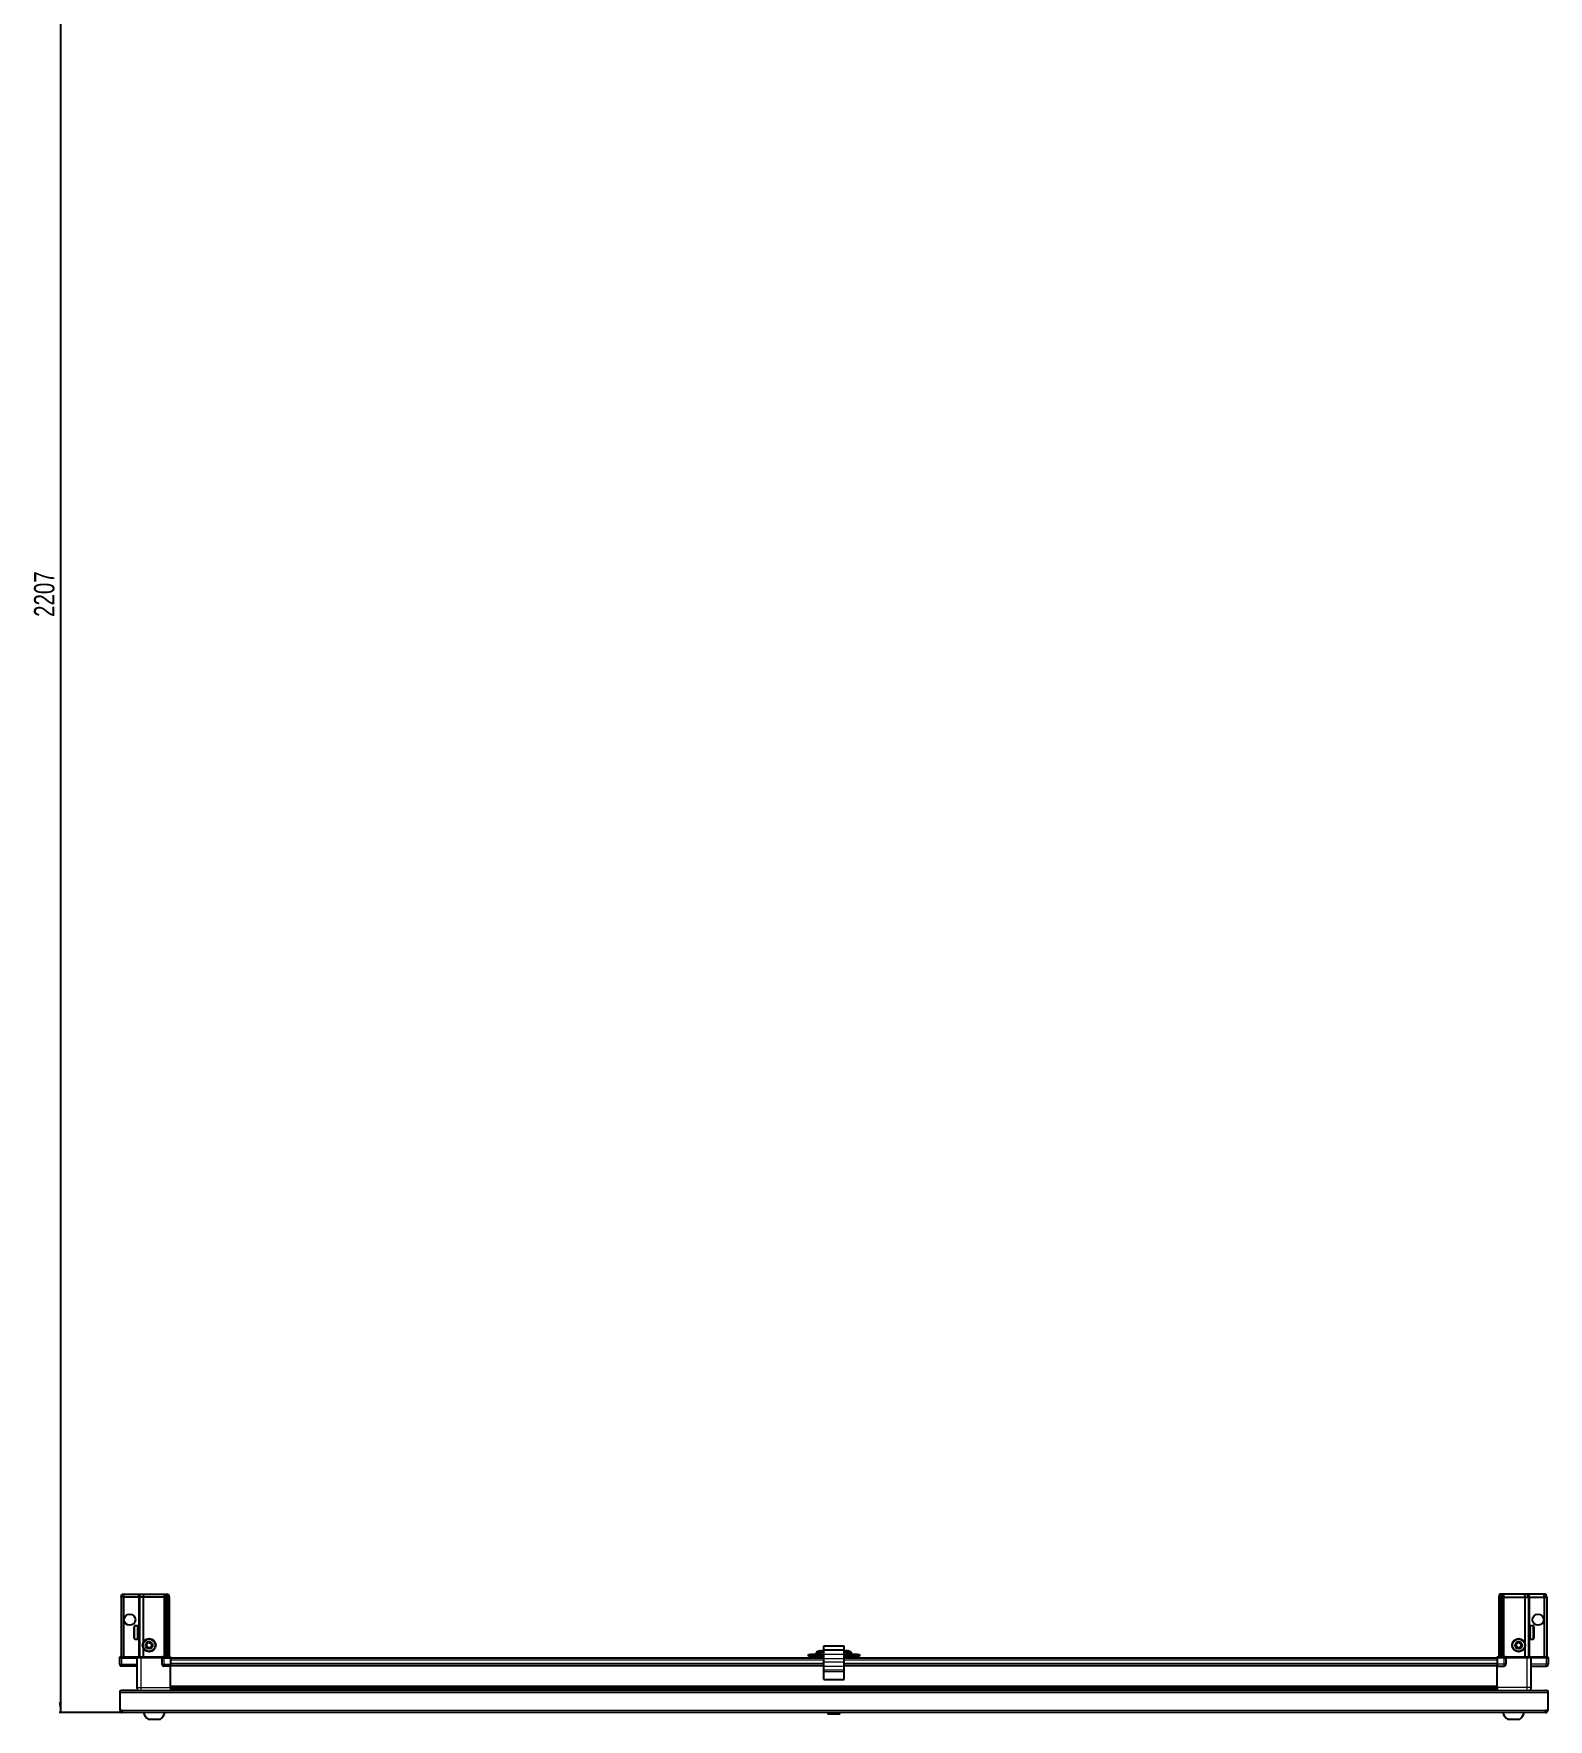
# Model space of a CAD drawing. Header units: millimetres. Extents: x 1256 to 6926, y -1366 to 2005.
# Drawn here: x 1328 to 2812, y -1366 to 287 of the extents above; entities that cross this region are included whole.
import ezdxf

# ---------------------------------------------------------------- set-up
doc = ezdxf.new("R2010")
doc.units = ezdxf.units.MM
doc.layers.add('FORMAT', color=7, linetype='Continuous')
doc.styles.add('SLDTEXTSTYLE0', font='TXT', dxfattribs={"width": 0.75})
doc.dimstyles.new('SLDDIMSTYLE0', dxfattribs={"dimtxt": 20, "dimasz": 10, "dimexe": 0, "dimexo": 0.0625, "dimgap": 5, "dimtad": 2, "dimdec": 1, "dimrnd": 1e-09, "dimzin": 12, "dimdsep": 46, "dimtxsty": 'SLDTEXTSTYLE0', "dimsah": 1, "dimcen": 0.09, "dimadec": 0, "dimazin": 3, "dimtfac": 1, "dimtofl": 0, "dimtmove": 0, "dimatfit": 3, "dimfxl": 0, "dimfrac": 2, "dimtolj": 1, "dimtzin": 12, "dimarcsym": 0})

# ---------------------------------------------------------------- blocks, each defined once
blk = doc.blocks.new('_D_9')
at = {"layer": 'FORMAT'}
for p, q in [((2106.7, 847.9), (1353.5, 847.9)), ((1354.5, 847.9), (1354.5, -1359.1)), ((1415.1, -1359.1), (1353.5, -1359.1))]:
    blk.add_line(p, q, dxfattribs=at)
for points in [[(1354.5, 847.9), (1352.9, 837.9), (1356, 837.9)], [(1354.5, -1359.1), (1356, -1349.1), (1352.9, -1349.1)]]:
    blk.add_solid(points, dxfattribs=at)
at = {"layer": 'FORMAT', "insert": (1328.7, -285.1), "char_height": 20, "attachment_point": 1, "rotation": 90, "style": 'SLDTEXTSTYLE0'}
blk.add_mtext('2207', dxfattribs=at)

msp = doc.modelspace()

# ---------------------------------------------------------------- linework, layer by layer
at = {"color": 7, "linetype": 'Continuous', "lineweight": 25}
for p, q in [((1413.99, -1246.07), (1414.79, -1243.07)), ((1416.49, -1246.07), (1413.99, -1246.07)), ((1413.99, -1246.07), (1413.99, -1304.37)), ((1414.79, -1243.07), (1416.64, -1243.07)), ((1416.49, -1246.07), (1416.64, -1243.07)), ((1430.99, -1246.07), (1416.49, -1246.07)), ((1416.49, -1246.07), (1416.49, -1304.37)), ((1416.64, -1243.07), (1430.99, -1243.07)), ((1430.99, -1243.07), (1432.79, -1243.07)), ((1431.99, -1246.07), (1430.99, -1246.07)), ((1431.99, -1246.07), (1432.79, -1243.07)), ((1435.49, -1246.07), (1431.99, -1246.07)), ((1431.99, -1246.07), (1431.99, -1304.37)), ((1432.79, -1243.07), (1435.82, -1243.07)), ((1435.82, -1243.07), (1435.49, -1246.07)), ((1455.99, -1246.07), (1435.49, -1246.07)), ((1435.49, -1246.07), (1435.49, -1290.57)), ((1435.82, -1243.07), (1455.99, -1243.07)), ((1455.99, -1243.07), (1457.79, -1243.07)), ((1456.99, -1246.07), (1455.99, -1246.07)), ((1457.79, -1243.07), (1456.99, -1246.07)), ((1457.99, -1246.07), (1456.99, -1246.07)), ((1456.99, -1246.07), (1456.99, -1304.37)), ((1457.79, -1243.07), (1458.53, -1243.07)), ((1458.53, -1243.07), (1457.99, -1246.07)), ((1459.49, -1246.07), (1457.99, -1246.07)), ((1457.99, -1246.07), (1457.99, -1304.37)), ((1458.53, -1243.07), (1459.03, -1243.07)), ((1459.03, -1243.07), (1460.18, -1243.07)), ((1459.03, -1243.07), (1459.49, -1246.07)), ((1460.99, -1246.07), (1459.49, -1246.07)), ((1459.49, -1246.07), (1459.49, -1304.37)), ((1460.18, -1243.07), (1460.99, -1246.07)), ((1460.99, -1246.07), (1460.99, -1304.37)), ((2764.79, -1243.07), (2763.99, -1246.07)), ((2763.99, -1246.07), (2765.49, -1246.07)), ((2763.99, -1246.07), (2763.99, -1304.37)), ((2765.94, -1243.07), (2764.79, -1243.07)), ((2765.94, -1243.07), (2765.49, -1246.07)), ((2765.49, -1246.07), (2766.99, -1246.07)), ((2765.49, -1246.07), (2765.49, -1304.37)), ((2766.44, -1243.07), (2765.94, -1243.07)), ((2766.44, -1243.07), (2766.99, -1246.07)), ((2767.18, -1243.07), (2766.44, -1243.07)), ((2766.99, -1246.07), (2766.99, -1304.37)), ((2766.99, -1246.07), (2767.99, -1246.07)), ((2767.18, -1243.07), (2767.99, -1246.07)), ((2768.99, -1243.07), (2767.18, -1243.07)), ((2767.99, -1246.07), (2767.99, -1304.37)), ((2767.99, -1246.07), (2768.99, -1246.07)), ((2789.16, -1243.07), (2768.99, -1243.07)), ((2768.99, -1246.07), (2789.49, -1246.07)), ((2789.16, -1243.07), (2789.49, -1246.07)), ((2792.18, -1243.07), (2789.16, -1243.07)), ((2789.49, -1246.07), (2789.49, -1290.57)), ((2789.49, -1246.07), (2792.99, -1246.07)), ((2792.99, -1246.07), (2792.18, -1243.07)), ((2793.99, -1243.07), (2792.18, -1243.07)), ((2792.99, -1246.07), (2792.99, -1304.37)), ((2792.99, -1246.07), (2793.99, -1246.07)), ((2808.33, -1243.07), (2793.99, -1243.07)), ((2793.99, -1246.07), (2808.49, -1246.07)), ((2808.49, -1246.07), (2808.33, -1243.07)), ((2810.18, -1243.07), (2808.33, -1243.07)), ((2808.49, -1246.07), (2808.49, -1304.37)), ((2808.49, -1246.07), (2810.99, -1246.07)), ((2810.99, -1246.07), (2810.18, -1243.07)), ((2810.99, -1246.07), (2810.99, -1304.37)), ((1426.79, -1286.27), (1426.79, -1274.87)), ((1429.99, -1274.07), (1427.59, -1274.07)), ((1427.59, -1287.07), (1429.99, -1287.07)), ((1429.99, -1274.07), (1429.99, -1274.08)), ((1429.99, -1274.08), (1430.49, -1274.08)), ((1429.99, -1274.26), (1430.49, -1274.26)), ((1429.99, -1274.26), (1429.99, -1274.48)), ((1429.99, -1274.48), (1430.49, -1274.48)), ((1429.99, -1275.06), (1430.49, -1275.06)), ((1429.99, -1275.06), (1429.99, -1275.48)), ((1429.99, -1275.48), (1430.49, -1275.48)), ((1429.99, -1276.39), (1430.49, -1276.39)), ((1429.99, -1276.39), (1429.99, -1276.98)), ((1429.99, -1276.98), (1430.49, -1276.98)), ((1429.99, -1278.13), (1430.49, -1278.13)), ((1429.99, -1278.13), (1429.99, -1278.83)), ((1429.99, -1278.83), (1430.49, -1278.83)), ((1429.99, -1280.12), (1430.49, -1280.12)), ((1429.99, -1280.12), (1429.99, -1280.85)), ((1429.99, -1280.26), (1430.49, -1280.26)), ((1429.99, -1280.76), (1430.49, -1280.76)), ((1429.99, -1280.85), (1430.49, -1280.85)), ((1429.99, -1282.14), (1430.49, -1282.14)), ((1429.99, -1282.14), (1429.99, -1282.85)), ((1429.99, -1282.85), (1430.49, -1282.85)), ((1429.99, -1284.01), (1430.49, -1284.01)), ((1429.99, -1284.01), (1429.99, -1284.62)), ((1429.99, -1284.62), (1430.49, -1284.62)), ((1429.99, -1285.55), (1430.49, -1285.55)), ((1429.99, -1285.55), (1429.99, -1285.99)), ((1429.99, -1285.99), (1430.49, -1285.99)), ((1429.99, -1286.6), (1430.49, -1286.6)), ((1429.99, -1286.6), (1429.99, -1286.83)), ((1429.99, -1286.83), (1430.49, -1286.83)), ((1429.99, -1287.05), (1430.49, -1287.05)), ((1429.99, -1287.05), (1429.99, -1287.07)), ((1429.99, -1287.06), (1430.49, -1287.06)), ((1430.49, -1274.26), (1430.49, -1274.08)), ((1430.49, -1274.48), (1430.49, -1274.26)), ((1430.49, -1275.06), (1430.49, -1274.48)), ((1430.49, -1275.48), (1430.49, -1275.06)), ((1430.49, -1276.39), (1430.49, -1275.48)), ((1430.59, -1276.17), (1430.49, -1276.17)), ((1430.49, -1276.98), (1430.49, -1276.39)), ((1430.49, -1278.13), (1430.49, -1276.98)), ((1430.49, -1278.83), (1430.49, -1278.13)), ((1430.49, -1280.12), (1430.49, -1278.83)), ((1430.49, -1280.26), (1430.49, -1280.12)), ((1430.49, -1280.85), (1430.49, -1280.76)), ((1430.49, -1282.14), (1430.49, -1280.85)), ((1430.49, -1282.85), (1430.49, -1282.14)), ((1430.49, -1284.01), (1430.49, -1282.85)), ((1430.49, -1284.62), (1430.49, -1284.01)), ((1430.49, -1285.55), (1430.49, -1284.62)), ((1430.49, -1284.97), (1430.59, -1284.97)), ((1430.49, -1285.99), (1430.49, -1285.55)), ((1430.49, -1286.6), (1430.49, -1285.99)), ((1430.49, -1286.83), (1430.49, -1286.6)), ((1430.49, -1287.05), (1430.49, -1286.83)), ((1430.49, -1287.06), (1430.49, -1287.05)), ((1430.59, -1284.97), (1430.59, -1276.17)), ((1431.47, -1277.26), (1430.99, -1276.57)), ((1430.99, -1284.57), (1430.99, -1276.57)), ((1430.99, -1284.57), (1431.47, -1283.88)), ((1431.96, -1276.57), (1431.47, -1277.26)), ((1431.47, -1283.88), (1431.47, -1277.26)), ((1431.47, -1283.88), (1431.96, -1284.57)), ((1431.99, -1276.57), (1431.96, -1276.57)), ((1431.96, -1284.57), (1431.96, -1276.57)), ((1431.96, -1284.57), (1431.99, -1284.57)), ((2793.02, -1276.57), (2792.99, -1276.57)), ((2792.99, -1284.57), (2793.02, -1284.57)), ((2793.5, -1277.26), (2793.02, -1276.57)), ((2793.02, -1276.57), (2793.02, -1284.57)), ((2793.02, -1284.57), (2793.5, -1283.88)), ((2793.99, -1276.57), (2793.5, -1277.26)), ((2793.5, -1277.26), (2793.5, -1283.88)), ((2793.5, -1283.88), (2793.99, -1284.57)), ((2793.99, -1276.57), (2793.99, -1284.57)), ((2794.49, -1276.17), (2794.39, -1276.17)), ((2794.39, -1276.17), (2794.39, -1284.97)), ((2794.39, -1284.97), (2794.49, -1284.97)), ((2797.39, -1274.07), (2794.49, -1274.07)), ((2794.99, -1274.07), (2794.49, -1274.07)), ((2794.49, -1274.07), (2794.49, -1274.12)), ((2794.49, -1274.12), (2794.49, -1274.4)), ((2794.99, -1274.12), (2794.49, -1274.12)), ((2794.99, -1274.4), (2794.49, -1274.4)), ((2794.49, -1274.4), (2794.49, -1274.68)), ((2794.99, -1274.68), (2794.49, -1274.68)), ((2794.49, -1274.68), (2794.49, -1275.34)), ((2794.99, -1275.34), (2794.49, -1275.34)), ((2794.49, -1275.34), (2794.49, -1275.81)), ((2794.49, -1275.81), (2794.49, -1276.79)), ((2794.99, -1275.81), (2794.49, -1275.81)), ((2794.99, -1276.79), (2794.49, -1276.79)), ((2794.49, -1276.79), (2794.49, -1277.41)), ((2794.49, -1277.41), (2794.49, -1278.61)), ((2794.99, -1277.41), (2794.49, -1277.41)), ((2794.99, -1278.61), (2794.49, -1278.61)), ((2794.49, -1278.61), (2794.49, -1279.24)), ((2794.99, -1279.24), (2794.49, -1279.24)), ((2794.49, -1279.32), (2794.49, -1280.62)), ((2794.99, -1279.32), (2794.49, -1279.32)), ((2794.99, -1280.62), (2794.49, -1280.62)), ((2794.99, -1281.1), (2794.49, -1281.1)), ((2794.49, -1281.1), (2794.49, -1281.36)), ((2794.49, -1281.36), (2794.49, -1282.62)), ((2794.99, -1281.36), (2794.49, -1281.36)), ((2794.99, -1282.62), (2794.49, -1282.62)), ((2794.49, -1282.62), (2794.49, -1283.31)), ((2794.49, -1283.31), (2794.49, -1284.43)), ((2794.99, -1283.31), (2794.49, -1283.31)), ((2794.99, -1284.43), (2794.49, -1284.43)), ((2794.49, -1284.43), (2794.49, -1285)), ((2794.49, -1285), (2794.49, -1285.86)), ((2794.99, -1285), (2794.49, -1285)), ((2794.99, -1285.86), (2794.49, -1285.86)), ((2794.49, -1285.86), (2794.49, -1286.25)), ((2794.49, -1286.25), (2794.49, -1286.77)), ((2794.99, -1286.25), (2794.49, -1286.25)), ((2794.99, -1286.77), (2794.49, -1286.77)), ((2794.49, -1286.77), (2794.49, -1286.95)), ((2794.49, -1286.95), (2794.49, -1287.07)), ((2794.99, -1286.95), (2794.49, -1286.95)), ((2794.49, -1287.07), (2797.39, -1287.07)), ((2794.99, -1274.12), (2794.99, -1274.07)), ((2794.99, -1274.68), (2794.99, -1274.4)), ((2794.99, -1275.81), (2794.99, -1275.34)), ((2794.99, -1277.41), (2794.99, -1276.79)), ((2794.99, -1279.32), (2794.99, -1278.61)), ((2794.99, -1281.36), (2794.99, -1280.62)), ((2794.99, -1283.31), (2794.99, -1282.62)), ((2794.99, -1285), (2794.99, -1284.43)), ((2794.99, -1286.25), (2794.99, -1285.86)), ((2794.99, -1286.95), (2794.99, -1286.77)), ((2798.19, -1274.87), (2798.19, -1286.27)), ((1412.99, -1304.37), (1412.49, -1305.24)), ((1414.49, -1304.37), (1412.99, -1304.37)), ((1414.49, -1304.37), (1429.29, -1304.37)), ((1429.29, -1304.37), (1429.49, -1304.37)), ((1429.49, -1305.57), (1429.49, -1304.37)), ((1429.49, -1304.37), (1433.49, -1304.37)), ((1433.49, -1304.37), (1453.79, -1304.37)), ((1435.49, -1295.57), (1435.49, -1304.37)), ((1453.79, -1304.37), (1453.99, -1304.37)), ((1453.99, -1305.57), (1453.99, -1304.37)), ((1454.67, -1304.37), (1453.99, -1304.37)), ((1454.67, -1304.37), (1462.49, -1304.37)), ((1462.49, -1304.37), (1462.49, -1305.24)), ((2087.49, -1303.72), (2087.49, -1302.22)), ((2087.49, -1302.22), (2089.49, -1302.22)), ((2089.49, -1303.72), (2087.49, -1303.72)), ((2089.49, -1302.22), (2089.49, -1303.72)), ((2100.74, -1302.22), (2089.49, -1302.22)), ((2100.74, -1303.72), (2089.49, -1303.72)), ((2095.24, -1300.31), (2095.24, -1302.22)), ((2097.49, -1303.72), (2097.49, -1305.72)), ((2100.74, -1303.72), (2100.74, -1302.22)), ((2100.74, -1302.22), (2102.49, -1302.22)), ((2102.49, -1303.72), (2100.74, -1303.72)), ((2101.16, -1298.73), (2101.16, -1298.74)), ((2102.49, -1293.72), (2122.49, -1293.72)), ((2102.49, -1297.72), (2102.49, -1293.72)), ((2102.49, -1297.72), (2122.49, -1297.72)), ((2102.49, -1301.7), (2102.49, -1297.72)), ((2102.49, -1306.03), (2102.49, -1301.7)), ((2122.49, -1297.72), (2122.49, -1293.72)), ((2122.49, -1301.7), (2122.49, -1297.72)), ((2122.49, -1306.03), (2122.49, -1301.7)), ((2122.49, -1302.22), (2124.24, -1302.22)), ((2124.24, -1303.72), (2122.49, -1303.72)), ((2124.24, -1302.22), (2124.24, -1303.72)), ((2135.49, -1302.22), (2124.24, -1302.22)), ((2135.49, -1303.72), (2124.24, -1303.72)), ((2126.16, -1298.73), (2126.16, -1298.74)), ((2127.49, -1305.72), (2127.49, -1303.72)), ((2129.74, -1302.22), (2129.74, -1300.31)), ((2135.49, -1303.72), (2135.49, -1302.22)), ((2135.49, -1302.22), (2137.49, -1302.22)), ((2137.49, -1303.72), (2135.49, -1303.72)), ((2137.49, -1302.22), (2137.49, -1303.72)), ((2762.49, -1304.37), (2770.31, -1304.37)), ((2762.49, -1305.24), (2762.49, -1304.37)), ((2770.99, -1304.37), (2770.31, -1304.37)), ((2770.99, -1305.57), (2770.99, -1304.37)), ((2770.99, -1304.37), (2771.19, -1304.37)), ((2771.19, -1304.37), (2791.49, -1304.37)), ((2789.49, -1295.57), (2789.49, -1304.37)), ((2791.49, -1304.37), (2795.49, -1304.37)), ((2795.49, -1305.57), (2795.49, -1304.37)), ((2795.49, -1304.37), (2795.69, -1304.37)), ((2795.69, -1304.37), (2810.49, -1304.37)), ((2811.99, -1304.37), (2810.49, -1304.37)), ((2812.49, -1305.24), (2811.99, -1304.37)), ((2812.49, -1305.24), (2811.99, -1304.37)), ((1412.49, -1305.57), (1412.49, -1305.24)), ((1412.49, -1305.57), (1414.49, -1305.57)), ((1412.49, -1305.57), (1412.49, -1311.57)), ((1429.29, -1305.57), (1414.49, -1305.57)), ((1414.49, -1305.57), (1429.29, -1305.57)), ((1429.49, -1313.57), (1414.49, -1313.57)), ((1429.49, -1305.57), (1429.29, -1305.57)), ((1433.49, -1305.57), (1429.49, -1305.57)), ((1429.49, -1305.57), (1429.49, -1334.57)), ((1453.79, -1305.57), (1433.49, -1305.57)), ((1453.99, -1305.57), (1453.79, -1305.57)), ((1453.99, -1305.57), (1455.99, -1305.57)), ((1453.99, -1305.57), (1453.99, -1311.57)), ((1462.49, -1305.24), (1455.99, -1305.24)), ((1462.49, -1305.57), (1455.99, -1305.57)), ((1455.99, -1305.57), (1462.49, -1305.57)), ((1462.49, -1313.57), (1455.99, -1313.57)), ((1462.49, -1305.24), (1462.49, -1305.24)), ((1462.49, -1305.57), (1462.49, -1305.24)), ((1462.49, -1305.57), (1462.49, -1305.57)), ((1462.49, -1305.57), (1462.49, -1311.57)), ((2102.49, -1305.72), (1462.49, -1305.72)), ((1462.49, -1311.57), (1462.49, -1313.57)), ((2102.49, -1312.92), (1462.49, -1312.92)), ((1462.49, -1334.57), (1462.49, -1313.57)), ((2102.49, -1309.25), (2102.49, -1306.03)), ((2102.49, -1313.58), (2102.49, -1309.25)), ((2102.49, -1317.35), (2102.49, -1313.58)), ((2102.49, -1318.79), (2102.49, -1317.35)), ((2102.49, -1326.52), (2102.49, -1318.79)), ((2762.49, -1305.72), (2122.49, -1305.72)), ((2122.49, -1309.25), (2122.49, -1306.03)), ((2122.49, -1313.58), (2122.49, -1309.25)), ((2762.49, -1312.92), (2122.49, -1312.92)), ((2122.49, -1317.35), (2122.49, -1313.58)), ((2122.49, -1318.79), (2122.49, -1317.35)), ((2122.49, -1326.52), (2122.49, -1318.79)), ((2768.99, -1305.24), (2762.49, -1305.24)), ((2762.49, -1305.57), (2762.49, -1305.24)), ((2768.99, -1305.57), (2762.49, -1305.57)), ((2762.49, -1305.57), (2762.49, -1311.57)), ((2762.49, -1311.57), (2762.49, -1313.57)), ((2762.49, -1313.57), (2768.99, -1313.57)), ((2762.49, -1334.57), (2762.49, -1313.57)), ((2768.99, -1305.57), (2770.99, -1305.57)), ((2770.99, -1305.57), (2768.99, -1305.57)), ((2771.19, -1305.57), (2770.99, -1305.57)), ((2770.99, -1305.57), (2770.99, -1311.57)), ((2791.49, -1305.57), (2771.19, -1305.57)), ((2795.49, -1305.57), (2791.49, -1305.57)), ((2795.69, -1305.57), (2795.49, -1305.57)), ((2795.49, -1305.57), (2795.49, -1334.57)), ((2795.49, -1313.57), (2810.49, -1313.57)), ((2810.49, -1305.57), (2795.69, -1305.57)), ((2810.49, -1305.57), (2812.49, -1305.57)), ((2812.49, -1305.57), (2812.49, -1305.24)), ((2812.49, -1305.57), (2812.49, -1305.24)), ((2812.49, -1305.57), (2812.49, -1305.57)), ((2812.49, -1305.57), (2812.49, -1311.57)), ((1412.99, -1339.67), (1412.99, -1337.57)), ((1412.99, -1337.57), (2811.99, -1337.57)), ((1427.99, -1337.47), (1415.09, -1337.47)), ((1427.99, -1337.47), (1427.99, -1337.57)), ((1462.49, -1335.59), (2762.49, -1335.59)), ((1462.49, -1335.63), (2762.49, -1335.63)), ((1486.37, -1337.42), (1462.49, -1337.42)), ((1480.99, -1337.57), (1480.99, -1337.42)), ((1481.03, -1337.57), (1481.03, -1337.42)), ((1481.3, -1337.57), (1481.3, -1337.42)), ((1481.56, -1337.57), (1481.56, -1337.42)), ((1482.21, -1337.57), (1482.21, -1337.42)), ((1482.67, -1337.57), (1482.67, -1337.42)), ((1483.64, -1337.57), (1483.64, -1337.42)), ((1484.26, -1337.57), (1484.26, -1337.42)), ((1485.45, -1337.57), (1485.45, -1337.42)), ((1486.11, -1337.57), (1486.11, -1337.42)), ((1486.16, -1337.57), (1486.16, -1337.42)), ((1487.45, -1337.42), (1486.37, -1337.42)), ((1488.19, -1337.42), (1487.45, -1337.42)), ((1487.45, -1337.57), (1487.45, -1337.42)), ((1487.45, -1337.42), (1487.45, -1337.42)), ((1487.47, -1337.57), (1487.47, -1337.42)), ((1487.96, -1337.57), (1487.96, -1337.42)), ((1488.19, -1337.57), (1488.19, -1337.42)), ((1488.61, -1337.42), (1488.19, -1337.42)), ((1488.19, -1337.42), (1488.19, -1337.42)), ((2736.37, -1337.42), (1488.61, -1337.42)), ((1489.46, -1337.57), (1489.46, -1337.42)), ((1490.15, -1337.57), (1490.15, -1337.42)), ((1491.28, -1337.57), (1491.28, -1337.42)), ((1491.86, -1337.57), (1491.86, -1337.42)), ((1492.73, -1337.57), (1492.73, -1337.42)), ((1493.13, -1337.57), (1493.13, -1337.42)), ((1493.66, -1337.57), (1493.66, -1337.42)), ((1493.85, -1337.57), (1493.85, -1337.42)), ((1493.99, -1337.57), (1493.99, -1337.42)), ((2102.49, -1326.52), (2122.49, -1326.52)), ((2730.99, -1337.57), (2730.99, -1337.42)), ((2731.16, -1337.57), (2731.16, -1337.42)), ((2731.37, -1337.57), (2731.37, -1337.42)), ((2731.93, -1337.57), (2731.93, -1337.42)), ((2732.35, -1337.57), (2732.35, -1337.42)), ((2733.25, -1337.57), (2733.25, -1337.42)), ((2733.83, -1337.57), (2733.83, -1337.42)), ((2734.98, -1337.57), (2734.98, -1337.42)), ((2735.67, -1337.57), (2735.67, -1337.42)), ((2736.95, -1337.42), (2736.37, -1337.42)), ((2736.95, -1337.57), (2736.95, -1337.42)), ((2736.96, -1337.42), (2736.95, -1337.42)), ((2737.69, -1337.42), (2736.96, -1337.42)), ((2737.13, -1337.57), (2737.13, -1337.42)), ((2737.63, -1337.57), (2737.63, -1337.42)), ((2737.69, -1337.57), (2737.69, -1337.42)), ((2738.61, -1337.42), (2737.69, -1337.42)), ((2737.69, -1337.42), (2737.69, -1337.42)), ((2762.49, -1337.42), (2738.61, -1337.42)), ((2738.98, -1337.57), (2738.98, -1337.42)), ((2739.69, -1337.57), (2739.69, -1337.42)), ((2740.86, -1337.57), (2740.86, -1337.42)), ((2741.47, -1337.57), (2741.47, -1337.42)), ((2742.41, -1337.57), (2742.41, -1337.42)), ((2742.86, -1337.57), (2742.86, -1337.42)), ((2743.48, -1337.57), (2743.48, -1337.42)), ((2743.73, -1337.57), (2743.73, -1337.42)), ((2743.97, -1337.57), (2743.97, -1337.42)), ((2743.99, -1337.57), (2743.99, -1337.42)), ((2796.99, -1337.47), (2796.99, -1337.57)), ((2796.99, -1337.47), (2809.89, -1337.47)), ((2811.99, -1337.57), (2811.99, -1339.67)), ((1412.99, -1356.97), (1412.99, -1339.67)), ((2811.99, -1339.67), (2811.99, -1356.97)), ((1415.09, -1356.97), (1412.99, -1356.97)), ((1415.09, -1356.97), (1415.09, -1359.07)), ((2809.89, -1359.07), (1415.09, -1359.07)), ((1440.49, -1365.67), (1452.49, -1365.67)), ((2107.69, -1359.07), (2106.7, -1360.05)), ((2106.7, -1360.05), (2106.7, -1360.57)), ((2118.27, -1360.05), (2106.7, -1360.05)), ((2118.27, -1360.57), (2106.7, -1360.57)), ((2118.27, -1360.05), (2117.29, -1359.07)), ((2118.27, -1360.57), (2118.27, -1360.05)), ((2772.49, -1365.67), (2784.49, -1365.67)), ((2811.99, -1356.97), (2809.89, -1356.97)), ((2809.89, -1359.07), (2809.89, -1356.97))]:
    msp.add_line(p, q, dxfattribs=at)
at = {"color": 8, "linetype": 'Continuous', "lineweight": 18}
for p, q in [((1430.99, -1246.07), (1430.99, -1243.07)), ((1430.99, -1246.07), (1430.99, -1276.57)), ((1455.99, -1243.07), (1455.99, -1246.07)), ((1455.99, -1246.07), (1455.99, -1304.37)), ((2768.99, -1243.07), (2768.99, -1246.07)), ((2768.99, -1246.07), (2768.99, -1304.37)), ((2793.99, -1246.07), (2793.99, -1243.07)), ((2793.99, -1246.07), (2793.99, -1276.57)), ((1427.59, -1287.07), (1427.59, -1274.07)), ((1430.99, -1284.57), (1430.99, -1304.37)), ((2793.99, -1284.57), (2793.99, -1304.37)), ((2797.39, -1274.07), (2797.39, -1287.07)), ((1414.49, -1305.57), (1414.49, -1304.37)), ((1429.29, -1305.57), (1429.29, -1304.37)), ((1433.49, -1305.57), (1433.49, -1304.37)), ((1453.79, -1305.57), (1453.79, -1304.37)), ((2095.24, -1300.31), (2099.99, -1300.31)), ((2095.43, -1299.94), (2099.99, -1299.94)), ((2099.99, -1299.94), (2102.49, -1299.94)), ((2099.99, -1300.31), (2102.49, -1300.31)), ((2102.49, -1301.7), (2122.49, -1301.7)), ((2122.49, -1299.94), (2124.99, -1299.94)), ((2122.49, -1300.31), (2124.99, -1300.31)), ((2124.99, -1299.94), (2129.54, -1299.94)), ((2124.99, -1300.31), (2129.74, -1300.31)), ((2771.19, -1304.37), (2771.19, -1305.57)), ((2791.49, -1305.57), (2791.49, -1304.37)), ((2795.69, -1304.37), (2795.69, -1305.57)), ((2810.49, -1305.57), (2810.49, -1304.37)), ((1412.49, -1311.57), (1414.49, -1311.57)), ((1414.49, -1305.57), (1414.49, -1311.57)), ((1414.49, -1311.57), (1429.49, -1311.57)), ((1414.49, -1313.57), (1414.49, -1311.57)), ((1433.49, -1305.57), (1433.49, -1334.57)), ((1453.99, -1311.57), (1455.99, -1311.57)), ((1455.99, -1305.57), (1455.99, -1305.24)), ((1455.99, -1305.57), (1455.99, -1311.57)), ((1455.99, -1311.57), (1462.49, -1311.57)), ((1455.99, -1311.57), (1455.99, -1313.57)), ((1462.49, -1305.57), (1462.49, -1305.24)), ((2102.49, -1307.72), (1462.49, -1307.72)), ((2102.49, -1310.92), (1462.49, -1310.92)), ((2102.49, -1313.57), (1462.49, -1313.57)), ((2102.49, -1306.03), (2122.49, -1306.03)), ((2102.49, -1309.25), (2122.49, -1309.25)), ((2102.49, -1313.58), (2122.49, -1313.58)), ((2102.49, -1317.35), (2122.49, -1317.35)), ((2102.49, -1318.79), (2122.49, -1318.79)), ((2762.49, -1307.72), (2122.49, -1307.72)), ((2762.49, -1310.92), (2122.49, -1310.92)), ((2762.49, -1313.57), (2122.49, -1313.57)), ((2768.99, -1311.57), (2762.49, -1311.57)), ((2768.99, -1305.57), (2768.99, -1305.24)), ((2768.99, -1305.57), (2768.99, -1311.57)), ((2770.99, -1311.57), (2768.99, -1311.57)), ((2768.99, -1311.57), (2768.99, -1313.57)), ((2791.49, -1305.57), (2791.49, -1334.57)), ((2810.49, -1311.57), (2795.49, -1311.57)), ((2810.49, -1305.57), (2810.49, -1311.57)), ((2812.49, -1311.57), (2810.49, -1311.57)), ((2810.49, -1313.57), (2810.49, -1311.57)), ((1415.09, -1337.57), (1415.09, -1337.47)), ((1433.49, -1334.57), (1462.49, -1334.57)), ((1462.49, -1332.97), (2762.49, -1332.97)), ((2762.49, -1334.39), (1462.49, -1334.39)), ((1462.49, -1336.83), (2762.49, -1336.83)), ((2791.49, -1334.57), (2762.49, -1334.57)), ((2809.89, -1337.57), (2809.89, -1337.47)), ((2811.99, -1339.67), (1412.99, -1339.67)), ((2809.89, -1356.97), (1415.09, -1356.97))]:
    msp.add_line(p, q, dxfattribs=at)
at = {"color": 7, "linetype": 'Continuous', "lineweight": 25, "flags": 128}
for points in [[(2102.49, -1298.92), (2102.48, -1298.92), (2102.17, -1298.82)], [(2122.84, -1298.81), (2122.52, -1298.91), (2122.49, -1298.92)], [(1415.09, -1337.47), (1414.68, -1337.51), (1414.45, -1337.57)], [(2810.53, -1337.57), (2810.3, -1337.51), (2809.89, -1337.47)]]:
    msp.add_lwpolyline(points, dxfattribs=at)
at = {"color": 7, "linetype": 'Continuous', "lineweight": 25}
for centre, radius in [((1422.49, -1268.07), 5.5), ((2802.49, -1268.07), 5.5), ((1441.49, -1293.07), 6.5), ((2783.49, -1293.07), 6.5), ((1441.49, -1293.07), 3.46), ((2783.49, -1293.07), 3.46)]:
    msp.add_circle(centre, radius, dxfattribs=at)
at = {"color": 8, "linetype": 'Continuous', "lineweight": 18}
for centre in [(1441.49, -1293.07), (2783.49, -1293.07)]:
    msp.add_circle(centre, 5.7, dxfattribs=at)
at = {"color": 7, "linetype": 'Continuous', "lineweight": 25}
for centre, radius, start, end in [((1427.59, -1274.87), 0.8, 90, 180), ((1427.59, -1286.27), 0.8, 180, 270), ((1430.99, -1276.17), 0.4, 180, 270), ((1430.99, -1284.97), 0.4, 90, 180), ((2793.99, -1276.17), 0.4, 270, 0), ((2793.99, -1284.97), 0.4, 0, 90), ((2797.39, -1274.87), 0.8, 360, 90), ((2797.39, -1286.27), 0.8, 270, 0), ((1441.49, -1293.07), 2.5, 147.37605, 207.37605), ((1441.49, -1293.07), 2.5, 207.37605, 267.37605), ((1441.49, -1293.07), 2.5, 87.37605, 147.37605), ((1441.49, -1293.07), 2.5, 267.37605, 327.37605), ((1441.49, -1293.07), 2.5, 27.37605, 87.37605), ((1441.49, -1293.07), 2.5, 327.37605, 27.37605), ((2095.69, -1300.31), 0.45, 124.71791, 180), ((2099.99, -1306.52), 8, 105.59831, 124.71791), ((2124.99, -1306.52), 8, 55.28209, 74.20809), ((2129.29, -1300.31), 0.45, 0, 55.28209), ((2783.49, -1293.07), 2.5, 134.67671, 194.67671), ((2783.49, -1293.07), 2.5, 194.67671, 254.67671), ((2783.49, -1293.07), 2.5, 74.67671, 134.67671), ((2783.49, -1293.07), 2.5, 254.67671, 314.67671), ((2783.49, -1293.07), 2.5, 14.67671, 74.67671), ((2783.49, -1293.07), 2.5, 314.67671, 14.67671), ((1414.49, -1311.57), 2, 180, 270), ((1455.99, -1311.57), 2, 180, 270), ((2768.99, -1311.57), 2, 270, 0), ((2810.49, -1311.57), 2, 270, 0), ((1415.09, -1356.97), 2.1, 180, 270), ((1415.09, -1356.97), 0.6, 180, 270), ((1447.51, -1356.05), 11.91, 194.70035, 233.8734), ((1445.46, -1356.05), 11.91, 306.1266, 345.29965), ((2779.51, -1356.05), 11.91, 194.70035, 233.8734), ((2777.46, -1356.05), 11.91, 306.1266, 345.29965), ((2809.89, -1356.97), 2.1, 270, 0), ((2809.89, -1356.97), 0.6, 270, 0)]:
    msp.add_arc(centre, radius, start, end, dxfattribs=at)
for centre, start_param, end_param in [((1455.99, -1301.77), 2.4188584, 3.1415927), ((2768.99, -1301.77), 3.1415927, 3.8643269)]:
    msp.add_ellipse(centre, major_axis=(0, 3.46), ratio=0.5773503, start_param=start_param, end_param=end_param, dxfattribs=at)
for points, knots in [([(1438.6, -1292.94), (1438.88, -1292.5), (1439.4, -1291.69), (1439.92, -1290.88), (1440.16, -1290.51)], [0, 0, 0, 0, 0.5346859, 1, 1, 1, 1]), ([(1439.93, -1295.5), (1439.87, -1295.39), (1439.6, -1294.86), (1439.14, -1293.97), (1438.76, -1293.24), (1438.6, -1292.94)], [0, 0, 0, 0, 0.1331247, 0.6370994, 1, 1, 1, 1]), ([(1442.82, -1295.63), (1442.3, -1295.61), (1441.34, -1295.56), (1440.38, -1295.52), (1439.93, -1295.5)], [0, 0, 0, 0, 0.5346859, 1, 1, 1, 1]), ([(1440.16, -1290.51), (1440.68, -1290.53), (1441.64, -1290.57), (1442.6, -1290.62), (1443.04, -1290.64)], [0, 0, 0, 0, 0.5346859, 1, 1, 1, 1]), ([(1444.37, -1293.2), (1444.09, -1293.64), (1443.57, -1294.45), (1443.06, -1295.26), (1442.82, -1295.63)], [0, 0, 0, 0, 0.5346859, 1, 1, 1, 1]), ([(1443.04, -1290.64), (1443.2, -1290.94), (1443.58, -1291.67), (1444.04, -1292.56), (1444.31, -1293.09), (1444.37, -1293.2)], [0, 0, 0, 0, 0.3629006, 0.8668753, 1, 1, 1, 1]), ([(2102.24, -1298.84), (2102.24, -1298.84), (2102.24, -1298.84), (2102.21, -1298.83), (2102.09, -1298.8), (2101.83, -1298.73), (2101.52, -1298.68), (2101.29, -1298.66), (2101.15, -1298.67), (2101.16, -1298.74), (2101.17, -1298.8), (2101.16, -1298.83), (2101.14, -1298.84), (2101.12, -1298.84), (2101.11, -1298.84), (2101.08, -1298.84), (2101.03, -1298.83), (2100.82, -1298.78), (2100.56, -1298.71), (2100.2, -1298.66), (2099.88, -1298.66), (2099.5, -1298.69), (2099.2, -1298.76), (2098.97, -1298.83), (2098.9, -1298.84), (2098.88, -1298.84), (2098.86, -1298.84), (2098.84, -1298.84), (2098.82, -1298.83), (2098.8, -1298.79), (2098.83, -1298.71), (2098.79, -1298.66), (2098.59, -1298.66), (2098.29, -1298.71), (2098, -1298.77), (2097.8, -1298.83), (2097.75, -1298.84), (2097.75, -1298.84)], [0, 0, 0, 0, 0.0028392, 0.0068323, 0.0178959, 0.0673466, 0.1262697, 0.1635381, 0.201111, 0.28293, 0.3109228, 0.3249617, 0.3307219, 0.3335843, 0.3364739, 0.3389857, 0.3437038, 0.3589427, 0.4317291, 0.4788261, 0.5135617, 0.5573693, 0.6405693, 0.6613161, 0.6651121, 0.6689448, 0.6715022, 0.6740537, 0.6785011, 0.6922047, 0.7560162, 0.8203204, 0.8585349, 0.9111231, 0.9690933, 0.9981781, 1, 1, 1, 1]), ([(2127.24, -1298.84), (2127.24, -1298.84), (2127.24, -1298.84), (2127.21, -1298.83), (2127.09, -1298.8), (2126.83, -1298.73), (2126.52, -1298.68), (2126.29, -1298.66), (2126.15, -1298.67), (2126.16, -1298.74), (2126.17, -1298.8), (2126.16, -1298.83), (2126.14, -1298.84), (2126.12, -1298.84), (2126.11, -1298.84), (2126.08, -1298.84), (2126.03, -1298.83), (2125.82, -1298.78), (2125.56, -1298.71), (2125.2, -1298.66), (2124.88, -1298.66), (2124.5, -1298.69), (2124.2, -1298.76), (2123.97, -1298.83), (2123.9, -1298.84), (2123.88, -1298.84), (2123.86, -1298.84), (2123.84, -1298.84), (2123.82, -1298.83), (2123.8, -1298.79), (2123.83, -1298.71), (2123.79, -1298.66), (2123.59, -1298.66), (2123.29, -1298.71), (2123, -1298.77), (2122.8, -1298.83), (2122.75, -1298.84), (2122.75, -1298.84)], [0, 0, 0, 0, 0.0028392, 0.0068323, 0.0178959, 0.0673466, 0.1262697, 0.1635381, 0.201111, 0.28293, 0.3109228, 0.3249617, 0.3307219, 0.3335843, 0.3364739, 0.3389857, 0.3437038, 0.3589427, 0.4317291, 0.4788261, 0.5135617, 0.5573693, 0.6405693, 0.6613161, 0.6651121, 0.6689448, 0.6715022, 0.6740537, 0.6785011, 0.6922047, 0.7560162, 0.8203204, 0.8585349, 0.9111231, 0.9690933, 0.9981781, 1, 1, 1, 1]), ([(2780.7, -1292.31), (2781.07, -1291.94), (2781.76, -1291.27), (2782.44, -1290.59), (2782.76, -1290.28)], [0, 0, 0, 0, 0.53468586, 1, 1, 1, 1]), ([(2781.44, -1295.1), (2781.35, -1294.77), (2781.14, -1293.97), (2780.89, -1293.01), (2780.74, -1292.43), (2780.7, -1292.31)], [0, 0, 0, 0, 0.3629006, 0.8668753, 1, 1, 1, 1]), ([(2784.22, -1295.86), (2783.72, -1295.73), (2782.79, -1295.47), (2781.87, -1295.22), (2781.44, -1295.1)], [0, 0, 0, 0, 0.5346859, 1, 1, 1, 1]), ([(2782.76, -1290.28), (2783.25, -1290.41), (2784.18, -1290.67), (2785.11, -1290.92), (2785.54, -1291.04)], [0, 0, 0, 0, 0.5346859, 1, 1, 1, 1]), ([(2786.27, -1293.83), (2785.91, -1294.19), (2785.22, -1294.87), (2784.54, -1295.55), (2784.22, -1295.86)], [0, 0, 0, 0, 0.5346859, 1, 1, 1, 1]), ([(2785.54, -1291.04), (2785.57, -1291.16), (2785.72, -1291.74), (2785.98, -1292.7), (2786.19, -1293.5), (2786.27, -1293.83)], [0, 0, 0, 0, 0.1331247, 0.6370994, 1, 1, 1, 1]), ([(1429.49, -1334.57), (1429.54, -1335.01), (1429.61, -1335.69), (1430.04, -1336.5), (1430.5, -1337.05), (1430.9, -1337.42), (1431.16, -1337.55), (1431.21, -1337.57)], [0, 0, 0, 0, 0.3630185, 0.5584377, 0.7580039, 0.9575702, 1, 1, 1, 1]), ([(1462.49, -1334.57), (1462.49, -1334.96), (1462.49, -1335.76), (1462.49, -1336.77), (1462.49, -1337.4), (1462.49, -1337.56), (1462.49, -1337.57)], [0, 0, 0, 0, 0.3255201, 0.6510403, 0.9765604, 1, 1, 1, 1]), ([(2762.49, -1334.57), (2762.49, -1334.96), (2762.49, -1335.76), (2762.49, -1336.77), (2762.49, -1337.4), (2762.49, -1337.56), (2762.49, -1337.57)], [0, 0, 0, 0, 0.3255201, 0.6510403, 0.9765604, 1, 1, 1, 1]), ([(2795.49, -1334.57), (2795.44, -1335.01), (2795.37, -1335.69), (2794.93, -1336.5), (2794.48, -1337.05), (2794.07, -1337.42), (2793.81, -1337.55), (2793.77, -1337.57)], [0, 0, 0, 0, 0.3630185, 0.5584377, 0.7580039, 0.9575702, 1, 1, 1, 1])]:
    msp.add_open_spline(points, degree=3, knots=knots, dxfattribs=at)
at = {"color": 8, "linetype": 'Continuous', "lineweight": 18}
for points in [[(1429.49, -1334.57), (1429.55, -1334.57), (1429.67, -1334.57), (1430.59, -1334.57), (1431.92, -1334.57), (1432.96, -1334.57), (1433.49, -1334.57)], [(2795.49, -1334.57), (2795.43, -1334.57), (2795.31, -1334.57), (2794.38, -1334.57), (2793.06, -1334.57), (2792.01, -1334.57), (2791.49, -1334.57)]]:
    msp.add_open_spline(points, degree=3, dxfattribs=at)
for points, knots in [([(1433.49, -1334.57), (1433.49, -1335.01), (1433.49, -1335.69), (1433.49, -1336.5), (1433.49, -1337.05), (1433.49, -1337.42), (1433.49, -1337.55), (1433.49, -1337.57)], [0, 0, 0, 0, 0.3630185, 0.5584377, 0.7580039, 0.9575702, 1, 1, 1, 1]), ([(2791.49, -1334.57), (2791.49, -1335.01), (2791.49, -1335.69), (2791.49, -1336.5), (2791.49, -1337.05), (2791.49, -1337.42), (2791.49, -1337.55), (2791.49, -1337.57)], [0, 0, 0, 0, 0.36301846, 0.55843766, 0.75800394, 0.95757021, 1, 1, 1, 1])]:
    msp.add_open_spline(points, degree=3, knots=knots, dxfattribs=at)

# ---------------------------------------------------------------- dimensions: what is measured, and where the dimension line sits
at = {"layer": 'FORMAT'}
dim = msp.add_linear_dim(base=(1354.49, -1359.07), p1=(2106.7, 847.93), p2=(1415.09, -1359.07), angle=90, dimstyle='SLDDIMSTYLE0', dxfattribs=at)
dim.commit()
dim.dimension.update_dxf_attribs({"geometry": '_D_9', "text_midpoint": (1354.49, -255.57), "dimtype": 160})

doc.saveas('drawing.dxf')
